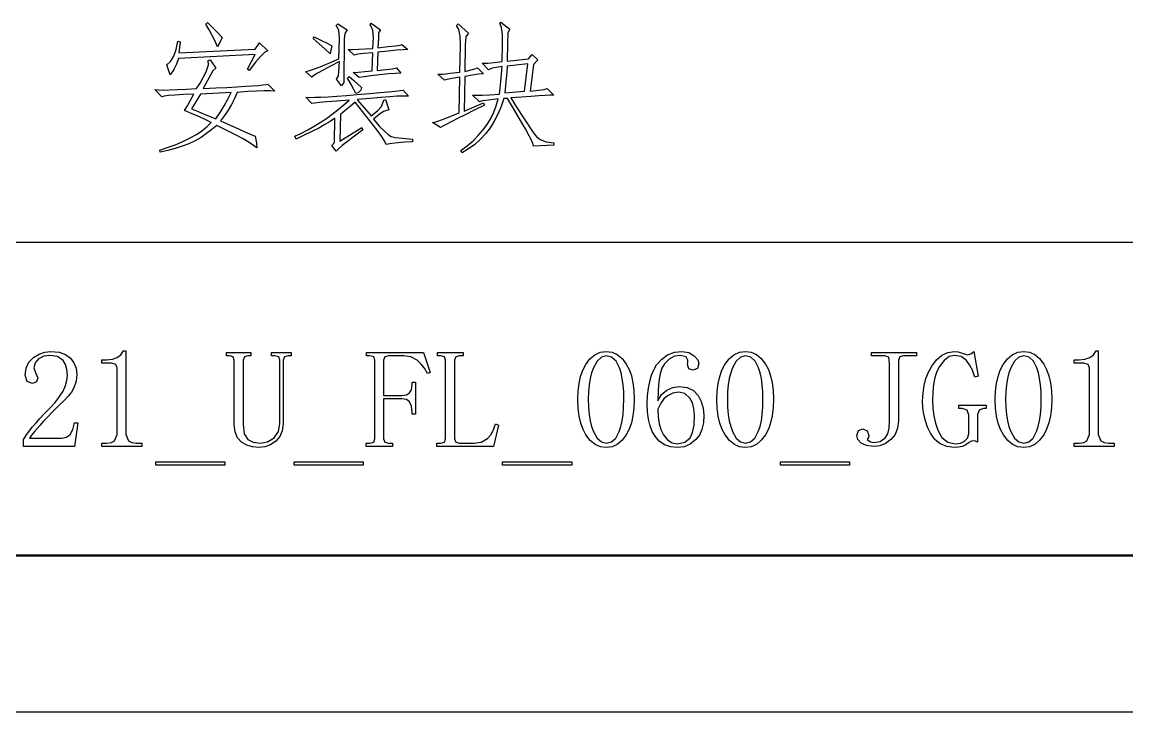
# Model space of a CAD drawing. Extents: x 0 to 420, y 0 to 297.
# Drawn here: x 326.88 to 362.2, y 0 to 22.04 of the extents above; entities that cross this region are included whole.
import ezdxf

# ---------------------------------------------------------------- set-up
doc = ezdxf.new("R2010")
doc.units = 0

msp = doc.modelspace()

# ---------------------------------------------------------------- linework, layer by layer
at = {"color": 7, "lineweight": 25}
for p, q in [((415, 15), (303, 15)), ((0, 0), (420, 0))]:
    msp.add_line(p, q, dxfattribs=at)
at = {"color": 7, "lineweight": 50}
for p, q in [((415, 5), (25, 5)), ((235, 5), (415, 5)), ((235, 5), (415, 5)), ((235, 5), (415, 5)), ((235, 5), (415, 5)), ((235, 5), (415, 5)), ((235, 5), (415, 5)), ((235, 5), (415, 5))]:
    msp.add_line(p, q, dxfattribs=at)
at = {"color": 7, "lineweight": 25}
for points in [[(333.279, 21.549), (333.213, 21.405), (333.121, 21.251), (333.046, 21.434), (332.959, 21.615), (332.861, 21.794), (332.753, 21.97), (332.805, 22.023), (332.967, 21.869), (333.125, 21.711)], [(337.163, 20.111), (337.092, 20.006), (336.935, 20.216), (336.996, 20.321), (337.005, 20.462), (337.022, 20.777), (336.734, 20.629), (336.503, 20.505), (336.327, 20.407), (336.208, 20.334), (336.145, 20.286), (335.935, 20.462), (336.039, 20.483), (336.198, 20.535), (336.412, 20.615), (336.681, 20.726), (337.005, 20.865), (337.022, 21.514), (337.005, 21.786), (336.917, 21.935), (336.97, 21.988), (337.268, 21.795), (337.193, 21.677), (337.18, 21.497)], [(338.092, 21.058), (337.808, 21.035), (337.609, 21.011), (337.496, 20.988), (337.303, 21.163), (337.451, 21.166), (337.632, 21.172), (337.846, 21.183), (338.092, 21.199), (338.11, 21.549), (338.092, 21.791), (338.005, 21.953), (338.04, 22.006), (338.338, 21.795), (338.277, 21.694), (338.268, 21.532), (338.25, 21.216), (338.581, 21.256), (338.82, 21.286), (338.967, 21.308), (339.022, 21.321), (339.215, 21.163), (339.063, 21.158), (338.851, 21.141), (338.58, 21.114), (338.25, 21.076), (338.233, 20.497), (338.512, 20.522), (338.716, 20.551), (338.847, 20.584), (338.847, 20.584), (338.987, 20.409), (338.819, 20.403), (338.593, 20.386), (338.312, 20.356), (338.032, 20.323), (337.813, 20.294), (337.654, 20.269), (337.461, 20.427), (337.63, 20.44), (337.835, 20.458), (338.075, 20.479)], [(341.662, 19.391), (341.329, 19.226), (341.039, 19.082), (340.794, 18.959), (340.594, 18.856), (340.438, 18.774), (340.326, 18.713), (340.259, 18.672), (339.996, 18.83), (340.135, 18.863), (340.324, 18.927), (340.565, 19.021), (340.855, 19.146), (340.873, 20.286), (340.623, 20.243), (340.46, 20.208), (340.382, 20.181), (340.171, 20.374), (340.335, 20.382), (340.569, 20.405), (340.873, 20.444), (340.89, 21.304), (340.884, 21.592), (340.844, 21.803), (340.767, 21.935), (340.82, 21.988), (341.153, 21.69), (341.066, 21.567), (341.048, 21.304), (341.031, 20.462), (341.324, 20.536), (341.434, 20.584), (341.627, 20.391), (341.475, 20.374), (341.276, 20.345), (341.031, 20.304), (341.013, 19.199), (341.627, 19.462)], [(343.189, 21.006), (343.364, 20.83), (343.224, 20.69), (343.118, 19.83), (343.389, 19.863), (343.571, 19.892), (343.662, 19.918), (343.873, 19.707), (343.762, 19.705), (343.604, 19.698), (343.399, 19.685), (343.148, 19.668), (342.849, 19.646), (342.504, 19.62), (342.707, 19.293), (342.883, 19.015), (343.031, 18.786), (343.151, 18.606), (343.245, 18.474), (343.311, 18.391), (343.444, 18.29), (343.631, 18.22), (343.873, 18.181), (343.873, 18.111), (343.224, 18.076), (343.215, 18.133), (343.171, 18.243), (343.089, 18.408), (342.972, 18.626), (342.817, 18.897), (342.626, 19.223), (342.399, 19.602), (342.276, 19.602), (342.19, 19.341), (342.089, 19.098), (341.972, 18.871), (341.84, 18.661), (341.691, 18.468), (341.528, 18.292), (341.348, 18.133), (341.153, 17.991), (340.943, 17.865), (340.908, 17.935), (341.11, 18.087), (341.294, 18.247), (341.461, 18.415), (341.611, 18.59), (341.744, 18.774), (341.859, 18.965), (341.957, 19.163), (342.038, 19.37), (342.101, 19.584), (341.793, 19.551), (341.594, 19.522), (341.504, 19.497), (341.276, 19.707), (341.402, 19.703), (341.588, 19.707), (341.832, 19.72), (342.136, 19.742), (342.161, 19.935), (342.184, 20.146), (342.205, 20.374), (342.224, 20.62), (341.912, 20.567), (341.785, 20.514), (341.592, 20.725), (341.764, 20.731), (341.974, 20.748), (342.224, 20.777), (342.241, 21.339), (342.239, 21.647), (342.21, 21.869), (342.153, 22.006), (342.189, 22.041), (342.469, 21.813), (342.408, 21.699), (342.399, 21.356), (342.382, 20.795), (343.066, 20.865)], [(336.215, 21.567), (336.449, 21.458), (336.636, 21.364), (336.777, 21.286), (336.746, 21.141), (336.724, 21.023), (336.554, 21.187), (336.373, 21.351), (336.18, 21.514)], [(331.876, 20.883), (331.815, 20.699), (331.727, 20.524), (331.612, 20.356), (331.507, 20.672), (331.628, 20.785), (331.726, 20.949), (331.803, 21.162), (331.858, 21.427), (331.928, 21.409), (331.893, 21.058), (334.332, 21.181), (334.472, 21.374), (334.735, 21.128), (334.639, 21.076), (334.507, 20.953), (334.34, 20.76), (334.139, 20.497), (334.086, 20.532), (334.332, 21.006)], [(331.121, 19.883), (331.236, 19.874), (331.394, 19.871), (331.595, 19.874), (331.839, 19.883), (332.125, 19.897), (332.454, 19.918), (332.567, 20.094), (332.669, 20.273), (332.762, 20.453), (332.843, 20.679), (332.823, 20.813), (332.893, 20.83), (333.069, 20.567), (332.981, 20.479), (332.915, 20.362), (332.809, 20.175), (332.665, 19.918), (333.068, 19.937), (333.428, 19.955), (333.745, 19.972), (334.018, 19.989), (334.248, 20.004), (334.435, 20.019), (334.578, 20.033), (334.678, 20.046), (334.735, 20.058), (334.963, 19.83), (334.814, 19.84), (334.618, 19.841), (334.376, 19.834), (334.087, 19.819), (333.753, 19.795), (333.67, 19.601), (333.576, 19.413), (333.471, 19.231), (333.354, 19.054), (333.226, 18.883), (333.535, 18.745), (333.799, 18.627), (334.02, 18.529), (334.198, 18.45), (334.332, 18.391), (334.371, 18.168), (334.384, 18.023), (334.281, 18.102), (334.133, 18.197), (333.941, 18.308), (333.706, 18.436), (333.427, 18.581), (333.104, 18.742), (332.946, 18.604), (332.778, 18.476), (332.599, 18.358), (332.409, 18.252), (332.208, 18.156), (331.996, 18.072), (331.774, 17.998), (331.541, 17.935), (331.297, 17.883), (331.279, 17.953), (331.55, 18.04), (331.803, 18.133), (332.037, 18.232), (332.253, 18.339), (332.45, 18.452), (332.628, 18.571), (332.787, 18.697), (332.928, 18.83), (332.749, 18.92), (332.547, 19.014), (332.32, 19.113), (332.069, 19.216), (332.164, 19.368), (332.263, 19.544), (332.367, 19.742), (332.034, 19.728), (331.766, 19.711), (331.563, 19.694), (331.424, 19.675), (331.349, 19.655)], [(342.382, 20.637), (342.371, 20.445), (342.355, 20.238), (342.335, 20.015), (342.311, 19.777), (342.943, 19.83), (343.048, 20.707)], [(337.549, 19.76), (337.488, 19.885), (337.4, 20.048), (337.285, 20.251), (337.338, 20.304), (337.482, 20.171), (337.611, 20.054), (337.724, 19.953), (337.706, 19.865), (337.619, 19.777)], [(332.297, 19.269), (332.503, 19.183), (332.7, 19.102), (332.889, 19.025), (333.069, 18.953), (333.211, 19.157), (333.34, 19.365), (333.457, 19.578), (333.56, 19.795), (332.577, 19.742)], [(339.233, 19.672), (339.165, 19.679), (339.042, 19.678), (338.864, 19.67), (338.631, 19.655), (338.343, 19.633), (338, 19.603), (337.601, 19.567), (337.601, 19.549), (338.04, 19.041), (338.237, 19.203), (338.373, 19.339), (338.443, 19.549), (338.496, 19.567), (338.601, 19.234), (338.435, 19.181), (338.296, 19.084), (338.11, 18.935), (338.31, 18.71), (338.472, 18.543), (338.595, 18.434), (338.68, 18.383), (338.814, 18.354), (339.039, 18.328), (339.356, 18.304), (339.356, 18.216), (339.119, 18.204), (338.899, 18.185), (338.698, 18.16), (338.513, 18.128), (338.467, 18.249), (338.373, 18.401), (338.233, 18.584), (337.531, 19.479), (337.369, 19.343), (337.211, 19.214), (337.057, 19.093), (337.04, 18.234), (337.742, 18.672), (337.777, 18.602), (337.506, 18.401), (337.285, 18.231), (337.113, 18.095), (336.991, 17.99), (336.917, 17.918), (336.777, 18.093), (336.864, 18.199), (336.882, 18.97), (336.73, 18.869), (336.556, 18.764), (336.36, 18.655), (336.141, 18.542), (335.9, 18.425), (335.636, 18.304), (335.601, 18.391), (335.81, 18.492), (336.014, 18.6), (336.215, 18.715), (336.412, 18.837), (336.605, 18.965), (336.794, 19.101), (336.979, 19.244), (337.161, 19.393), (337.338, 19.549), (336.942, 19.517), (336.625, 19.49), (336.386, 19.469), (336.226, 19.454), (336.145, 19.444), (335.952, 19.637), (336.076, 19.635), (336.236, 19.637), (336.434, 19.645), (336.668, 19.657), (336.939, 19.675), (337.247, 19.697), (337.592, 19.725), (337.986, 19.758), (338.32, 19.787), (338.595, 19.813), (338.809, 19.834), (338.963, 19.852), (339.057, 19.865)], [(328.329, 10.744), (328.313, 10.938), (328.266, 11.099), (328.188, 11.226), (328.013, 11.351), (327.767, 11.393), (327.572, 11.365), (327.408, 11.279), (327.296, 11.15), (327.259, 10.99), (327.32, 10.814), (327.381, 10.674), (327.338, 10.542), (327.206, 10.498), (327.039, 10.56), (326.978, 10.762), (327.007, 10.988), (327.095, 11.175), (327.241, 11.323), (327.42, 11.43), (327.608, 11.495), (327.802, 11.516), (328.059, 11.493), (328.266, 11.422), (328.425, 11.305), (328.537, 11.153), (328.605, 10.978), (328.627, 10.779), (328.603, 10.569), (328.531, 10.358), (328.454, 10.22), (328.351, 10.085), (328.224, 9.955), (328.03, 9.765), (327.854, 9.591), (327.698, 9.431), (327.561, 9.286), (327.443, 9.156), (327.286, 8.974), (327.178, 8.837), (327.118, 8.744), (328.153, 8.744), (328.298, 8.775), (328.417, 8.867), (328.504, 9.02), (328.557, 9.235), (328.662, 9.235), (328.557, 8.481), (326.925, 8.481), (326.925, 8.709), (327.042, 8.889), (327.215, 9.112), (327.324, 9.241), (327.449, 9.38), (327.591, 9.53), (327.75, 9.691), (327.931, 9.886), (328.077, 10.073), (328.188, 10.253), (328.266, 10.424), (328.313, 10.588)], [(330.195, 11.534), (330.195, 8.867), (330.283, 8.656), (330.388, 8.604), (330.528, 8.586), (330.704, 8.586), (330.704, 8.481), (329.423, 8.481), (329.423, 8.586), (329.581, 8.586), (329.732, 8.604), (329.835, 8.656), (329.914, 8.867), (329.914, 10.99), (329.87, 11.104), (329.739, 11.148), (329.423, 11.148), (329.423, 11.253), (329.581, 11.253), (329.772, 11.27), (329.923, 11.323), (330.039, 11.411), (330.125, 11.534)], [(334.486, 8.586), (334.729, 8.63), (334.933, 8.762), (335.072, 8.959), (335.118, 9.2), (335.118, 11.235), (335.082, 11.341), (334.96, 11.376), (334.854, 11.376), (334.854, 11.481), (335.486, 11.481), (335.486, 11.376), (335.381, 11.376), (335.267, 11.341), (335.223, 11.235), (335.223, 9.2), (335.197, 8.983), (335.118, 8.799), (334.986, 8.648), (334.821, 8.535), (334.643, 8.468), (334.451, 8.446), (334.249, 8.465), (334.065, 8.524), (333.898, 8.621), (333.767, 8.762), (333.688, 8.949), (333.661, 9.183), (333.661, 11.235), (333.626, 11.341), (333.504, 11.376), (333.416, 11.376), (333.416, 11.481), (334.188, 11.481), (334.188, 11.376), (334.1, 11.376), (333.986, 11.341), (333.942, 11.235), (333.942, 9.183), (333.979, 8.889), (334.091, 8.709), (334.264, 8.617)], [(338.716, 8.586), (338.716, 8.481), (337.874, 8.481), (337.874, 8.586), (337.997, 8.586), (338.12, 8.621), (338.155, 8.726), (338.155, 11.235), (338.12, 11.341), (337.997, 11.376), (337.892, 11.376), (337.892, 11.481), (339.716, 11.481), (339.927, 10.849), (339.839, 10.814), (339.74, 10.986), (339.628, 11.126), (339.506, 11.235), (339.304, 11.341), (339.085, 11.376), (338.593, 11.376), (338.479, 11.341), (338.435, 11.235), (338.435, 10.112), (339.014, 10.112), (339.166, 10.132), (339.269, 10.191), (339.328, 10.294), (339.348, 10.446), (339.348, 10.534), (339.453, 10.534), (339.453, 9.516), (339.348, 9.516), (339.348, 9.586), (339.328, 9.77), (339.269, 9.902), (339.166, 9.981), (339.014, 10.007), (338.435, 10.007), (338.435, 8.726), (338.479, 8.621), (338.593, 8.586)], [(340.701, 8.726), (340.745, 8.621), (340.859, 8.586), (341.332, 8.586), (341.56, 8.623), (341.753, 8.735), (341.861, 8.853), (341.948, 9.008), (342.017, 9.2), (342.104, 9.165), (341.946, 8.481), (340.139, 8.481), (340.139, 8.586), (340.262, 8.586), (340.385, 8.621), (340.42, 8.726), (340.42, 11.235), (340.385, 11.341), (340.262, 11.376), (340.157, 11.376), (340.157, 11.481), (340.981, 11.481), (340.981, 11.376), (340.859, 11.376), (340.745, 11.341), (340.701, 11.235)], [(345.555, 8.446), (345.369, 8.471), (345.199, 8.547), (345.045, 8.673), (344.906, 8.849), (344.811, 9.024), (344.737, 9.225), (344.685, 9.454), (344.653, 9.708), (344.642, 9.99), (344.653, 10.253), (344.683, 10.495), (344.734, 10.716), (344.805, 10.916), (344.897, 11.095), (345.033, 11.279), (345.189, 11.411), (345.362, 11.49), (345.555, 11.516), (345.74, 11.491), (345.908, 11.415), (346.06, 11.289), (346.195, 11.112), (346.287, 10.938), (346.358, 10.739), (346.409, 10.515), (346.439, 10.265), (346.449, 9.99), (346.439, 9.714), (346.409, 9.463), (346.358, 9.237), (346.287, 9.035), (346.195, 8.858), (346.06, 8.678), (345.908, 8.549), (345.74, 8.472)], [(345.555, 11.376), (345.4, 11.334), (345.262, 11.208), (345.142, 10.998), (345.082, 10.837), (345.036, 10.656), (345.003, 10.454), (344.982, 10.232), (344.976, 9.99), (344.982, 9.735), (345.003, 9.504), (345.036, 9.297), (345.082, 9.114), (345.142, 8.955), (345.262, 8.75), (345.4, 8.627), (345.555, 8.586), (345.718, 8.627), (345.855, 8.75), (345.967, 8.955), (346.021, 9.114), (346.062, 9.297), (346.092, 9.504), (346.11, 9.735), (346.116, 9.99), (346.111, 10.232), (346.094, 10.454), (346.066, 10.656), (346.026, 10.837), (345.976, 10.998), (345.867, 11.208), (345.726, 11.334)], [(347.885, 10.393), (348.139, 10.362), (348.341, 10.268), (348.49, 10.112), (348.592, 9.918), (348.654, 9.707), (348.674, 9.481), (348.658, 9.235), (348.61, 9.023), (348.531, 8.844), (348.42, 8.7), (348.241, 8.559), (348.045, 8.474), (347.832, 8.446), (347.609, 8.468), (347.415, 8.536), (347.25, 8.648), (347.113, 8.805), (347.024, 8.962), (346.955, 9.145), (346.906, 9.354), (346.877, 9.589), (346.867, 9.849), (346.875, 10.108), (346.9, 10.345), (346.942, 10.562), (347, 10.758), (347.074, 10.932), (347.165, 11.086), (347.328, 11.274), (347.516, 11.409), (347.731, 11.489), (347.972, 11.516), (348.194, 11.481), (348.367, 11.376), (348.479, 11.244), (348.516, 11.13), (348.472, 10.972), (348.323, 10.919), (348.192, 10.963), (348.148, 11.095), (348.157, 11.165), (348.165, 11.235), (348.113, 11.349), (347.92, 11.393), (347.731, 11.363), (347.561, 11.272), (347.411, 11.121), (347.335, 10.987), (347.276, 10.801), (347.234, 10.564), (347.209, 10.276), (347.2, 9.937), (347.325, 10.137), (347.49, 10.279), (347.681, 10.365)], [(350.004, 8.446), (349.819, 8.471), (349.649, 8.547), (349.494, 8.673), (349.355, 8.849), (349.26, 9.024), (349.186, 9.225), (349.134, 9.454), (349.102, 9.708), (349.092, 9.99), (349.102, 10.253), (349.132, 10.495), (349.183, 10.716), (349.254, 10.916), (349.346, 11.095), (349.483, 11.279), (349.638, 11.411), (349.811, 11.49), (350.004, 11.516), (350.189, 11.491), (350.357, 11.415), (350.509, 11.289), (350.644, 11.112), (350.736, 10.938), (350.807, 10.739), (350.858, 10.515), (350.888, 10.265), (350.899, 9.99), (350.888, 9.714), (350.858, 9.463), (350.807, 9.237), (350.736, 9.035), (350.644, 8.858), (350.509, 8.678), (350.357, 8.549), (350.189, 8.472)], [(350.004, 11.376), (349.849, 11.334), (349.711, 11.208), (349.592, 10.998), (349.532, 10.837), (349.485, 10.656), (349.452, 10.454), (349.432, 10.232), (349.425, 9.99), (349.432, 9.735), (349.452, 9.504), (349.485, 9.297), (349.532, 9.114), (349.592, 8.955), (349.711, 8.75), (349.849, 8.627), (350.004, 8.586), (350.167, 8.627), (350.304, 8.75), (350.416, 8.955), (350.47, 9.114), (350.512, 9.297), (350.541, 9.504), (350.559, 9.735), (350.565, 9.99), (350.56, 10.232), (350.543, 10.454), (350.515, 10.656), (350.475, 10.837), (350.425, 10.998), (350.316, 11.208), (350.175, 11.334)], [(354.614, 11.148), (354.588, 11.332), (354.457, 11.376), (354.035, 11.376), (354.035, 11.481), (355.474, 11.481), (355.474, 11.376), (355.053, 11.376), (354.939, 11.341), (354.895, 11.235), (354.895, 9.305), (354.868, 9.067), (354.786, 8.865), (354.65, 8.7), (354.48, 8.578), (354.299, 8.505), (354.106, 8.481), (353.873, 8.507), (353.702, 8.586), (353.597, 8.7), (353.562, 8.832), (353.623, 8.99), (353.755, 9.042), (353.895, 8.981), (353.948, 8.832), (353.939, 8.77), (353.895, 8.709), (354, 8.63), (354.106, 8.604), (354.312, 8.641), (354.474, 8.753), (354.552, 8.88), (354.599, 9.065), (354.614, 9.305)], [(356.687, 11.393), (356.516, 11.353), (356.355, 11.233), (356.204, 11.034), (356.125, 10.875), (356.064, 10.685), (356.02, 10.466), (355.994, 10.217), (355.985, 9.937), (355.995, 9.695), (356.027, 9.459), (356.079, 9.23), (356.152, 9.007), (356.287, 8.764), (356.471, 8.617), (356.704, 8.569), (356.877, 8.588), (357.011, 8.648), (357.101, 8.746), (357.143, 8.884), (357.143, 9.481), (357.09, 9.639), (356.932, 9.691), (356.827, 9.691), (356.827, 9.797), (357.704, 9.797), (357.704, 9.691), (357.617, 9.691), (357.476, 9.639), (357.424, 9.498), (357.424, 8.621), (357.362, 8.648), (357.301, 8.656), (357.231, 8.648), (357.16, 8.604), (357.053, 8.529), (356.941, 8.481), (356.82, 8.455), (356.687, 8.446), (356.441, 8.475), (356.231, 8.562), (356.055, 8.707), (355.915, 8.911), (355.826, 9.101), (355.758, 9.298), (355.708, 9.503), (355.679, 9.716), (355.669, 9.937), (355.681, 10.189), (355.715, 10.427), (355.773, 10.65), (355.854, 10.858), (355.959, 11.051), (356.113, 11.254), (356.285, 11.4), (356.477, 11.487), (356.687, 11.516), (356.801, 11.503), (356.932, 11.463), (357.108, 11.411), (357.213, 11.437), (357.301, 11.516), (357.441, 10.726), (357.336, 10.691), (357.26, 10.915), (357.172, 11.093), (357.073, 11.226), (356.897, 11.351)], [(358.899, 8.446), (358.714, 8.471), (358.544, 8.547), (358.389, 8.673), (358.25, 8.849), (358.155, 9.024), (358.082, 9.225), (358.029, 9.454), (357.998, 9.708), (357.987, 9.99), (357.997, 10.253), (358.028, 10.495), (358.079, 10.716), (358.15, 10.916), (358.241, 11.095), (358.378, 11.279), (358.533, 11.411), (358.707, 11.49), (358.899, 11.516), (359.084, 11.491), (359.252, 11.415), (359.404, 11.289), (359.54, 11.112), (359.631, 10.938), (359.702, 10.739), (359.753, 10.515), (359.784, 10.265), (359.794, 9.99), (359.784, 9.714), (359.753, 9.463), (359.702, 9.237), (359.631, 9.035), (359.54, 8.858), (359.404, 8.678), (359.252, 8.549), (359.084, 8.472)], [(358.899, 11.376), (358.744, 11.334), (358.607, 11.208), (358.487, 10.998), (358.427, 10.837), (358.38, 10.656), (358.347, 10.454), (358.327, 10.232), (358.32, 9.99), (358.327, 9.735), (358.347, 9.504), (358.38, 9.297), (358.427, 9.114), (358.487, 8.955), (358.607, 8.75), (358.744, 8.627), (358.899, 8.586), (359.062, 8.627), (359.2, 8.75), (359.312, 8.955), (359.365, 9.114), (359.407, 9.297), (359.437, 9.504), (359.455, 9.735), (359.461, 9.99), (359.455, 10.232), (359.438, 10.454), (359.41, 10.656), (359.371, 10.837), (359.32, 10.998), (359.211, 11.208), (359.071, 11.334)], [(361.282, 11.534), (361.282, 8.867), (361.37, 8.656), (361.475, 8.604), (361.615, 8.586), (361.791, 8.586), (361.791, 8.481), (360.51, 8.481), (360.51, 8.586), (360.668, 8.586), (360.819, 8.604), (360.922, 8.656), (361.001, 8.867), (361.001, 10.99), (360.957, 11.104), (360.826, 11.148), (360.51, 11.148), (360.51, 11.253), (360.668, 11.253), (360.859, 11.27), (361.01, 11.323), (361.126, 11.411), (361.212, 11.534)], [(347.2, 9.674), (347.212, 9.425), (347.246, 9.207), (347.304, 9.018), (347.385, 8.858), (347.516, 8.697), (347.665, 8.601), (347.832, 8.569), (348.064, 8.617), (348.235, 8.762), (348.313, 8.927), (348.36, 9.167), (348.376, 9.481), (348.359, 9.697), (348.31, 9.879), (348.227, 10.025), (348.062, 10.169), (347.867, 10.218), (347.681, 10.189), (347.507, 10.104), (347.399, 10.005), (347.297, 9.862)], [(331.153, 7.884), (331.153, 7.99), (333.363, 7.99), (333.363, 7.884)], [(335.576, 7.884), (335.576, 7.99), (337.786, 7.99), (337.786, 7.884)], [(342.239, 7.884), (342.239, 7.99), (344.449, 7.99), (344.449, 7.884)], [(351.123, 7.884), (351.123, 7.99), (353.334, 7.99), (353.334, 7.884)]]:
    msp.add_lwpolyline(points, close=True, dxfattribs=at)

doc.saveas('drawing.dxf')
